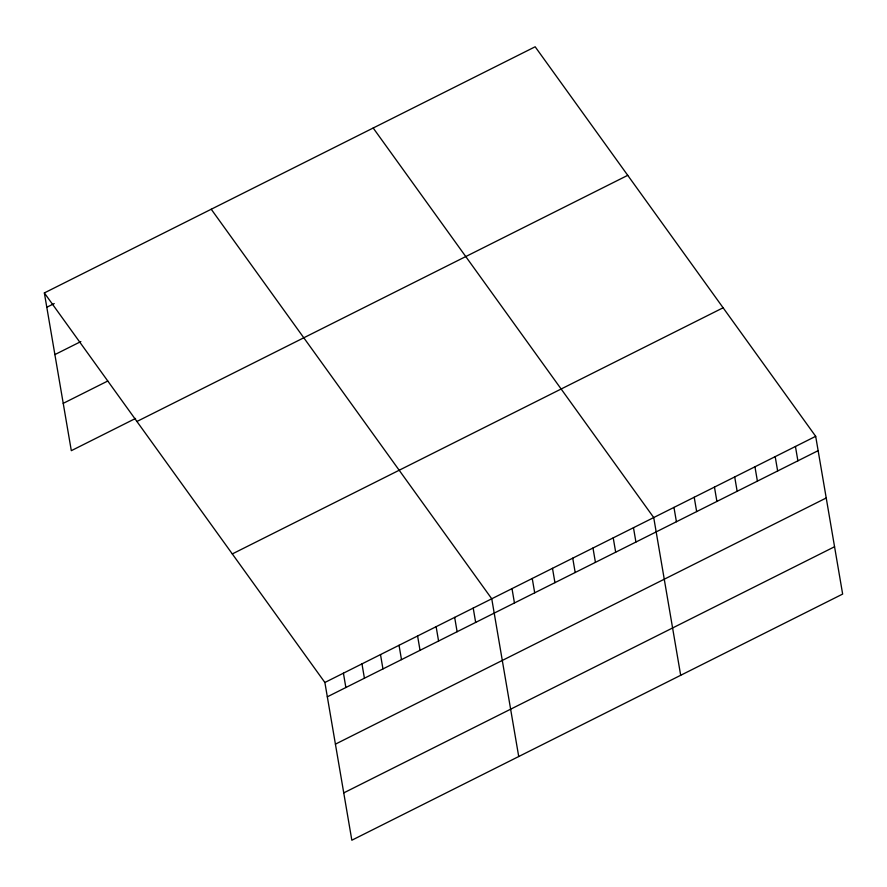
<?xml version="1.0" encoding="UTF-8"?>
<svg xmlns="http://www.w3.org/2000/svg" width="887" height="887" viewBox="0 0 887 887"><rect width="100%" height="100%" fill="white"/><g stroke="black" fill="none" stroke-linecap="round" stroke-linejoin="round"><path stroke-width="1.33" d="M44.35 292.932L535.16 46.778L815.685 436.326L842.65 594.068L351.84 840.222L324.875 682.48L44.35 292.932L71.315 450.674L135.589 418.431M46.8 307.268L54.218 303.554M54.894 354.589L80.85 341.573M63.221 403.352L107.726 381.033M136.92 421.48L627.73 175.338M232.305 553.932L723.116 307.778M324.875 682.48L815.685 436.326M327.325 696.816L818.136 450.663M335.419 744.138L826.229 497.984M343.746 792.889L834.556 546.747M373.194 128.016L653.719 517.553L680.684 675.295M211.228 209.243L491.753 598.792L518.718 756.522M795.439 446.483L797.89 460.819M775.194 456.639L777.644 470.975M754.948 466.784L757.398 481.12M734.702 476.94L737.152 491.276M714.456 487.096L716.907 501.432M694.211 497.252L696.661 511.588M673.965 507.408L676.415 521.744M633.473 527.71L635.924 542.046M613.227 537.866L615.678 552.202M592.982 548.022L595.432 562.358M572.736 558.178L575.186 572.503M552.49 568.323L554.94 582.659M532.244 578.479L534.695 592.815M511.999 588.635L514.449 602.972M473.214 608.083L475.665 622.419M454.665 617.385L457.115 631.721M436.127 626.688L438.577 641.024M417.589 635.979L420.039 650.315M399.039 645.281L401.489 659.618M380.501 654.584L382.951 668.92M361.963 663.875L364.413 678.211M343.413 673.178L345.863 687.514"/></g></svg>
